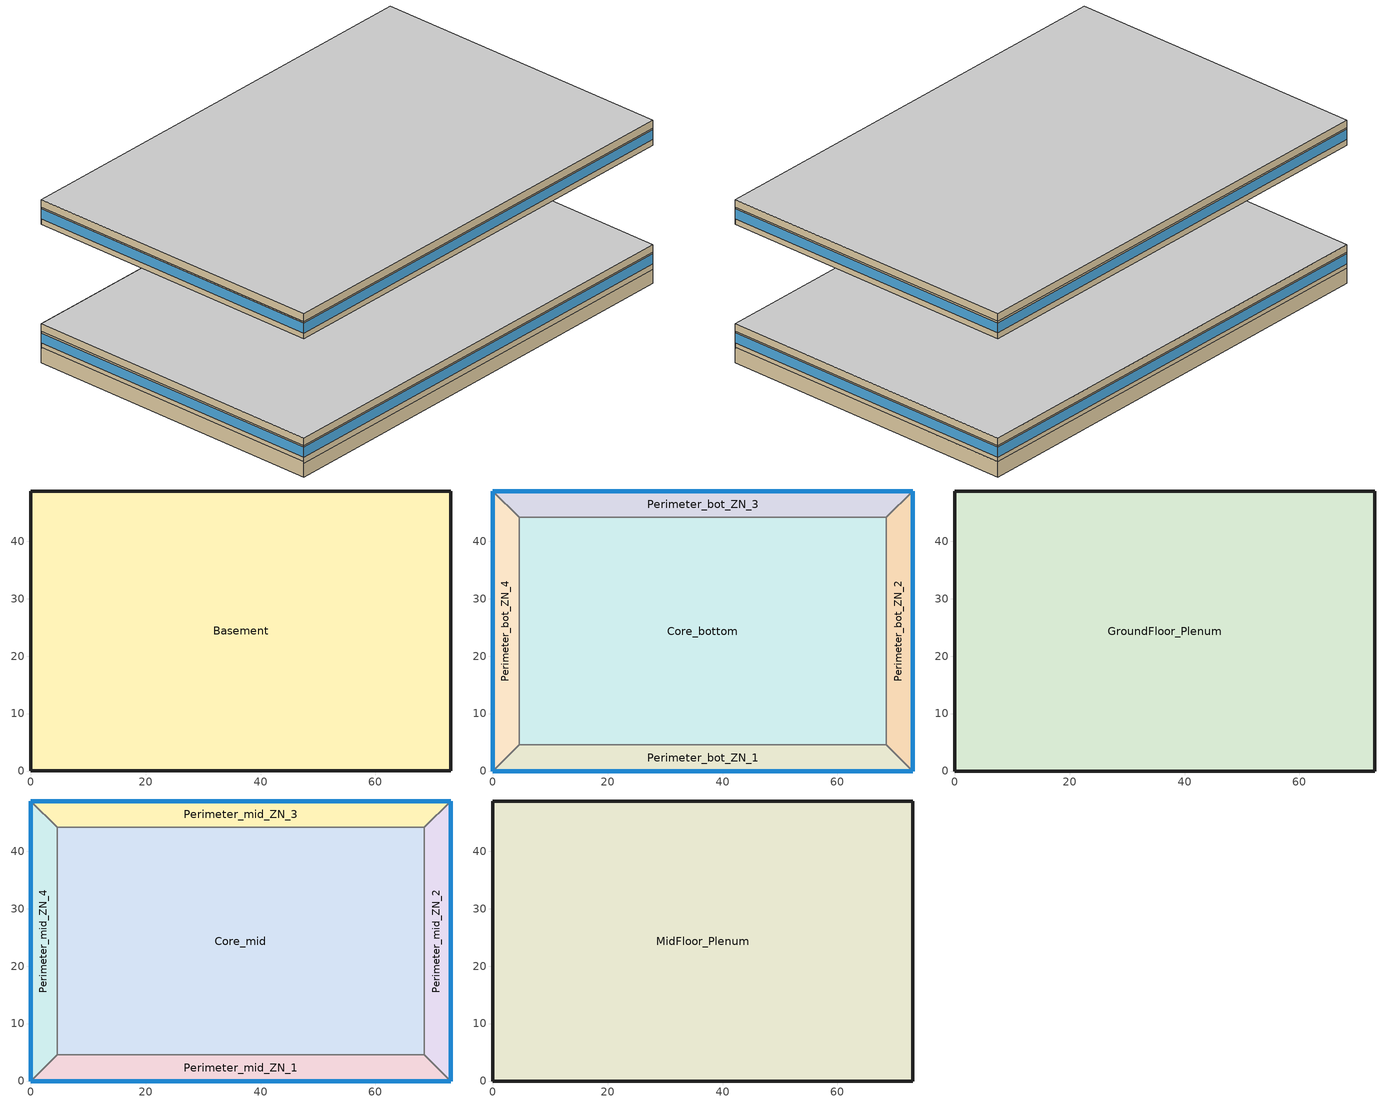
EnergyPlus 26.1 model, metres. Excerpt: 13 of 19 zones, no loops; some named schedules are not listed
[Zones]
Basement
 floor ground (Unheated - 4in Slab with Carpet_Ext-slab): 73.11,48.78 73.11,0.04 0,0.04 0,48.78 z-2.24
 wall ground (Unheated - 4in Slab with Carpet_Ext-slab): 73.11,0.04 73.11,48.78 0,48.78 0,0.04 73.11,0.04 z-2.24:0.2
Core_bottom
 floor to Basement (INT-FLOOR-TOPSIDE): 68.53,44.16 68.53,4.57 4.57,4.57 4.57,44.16 z0
 wall to Perimeter_bot_ZN_2 (Standard_Int-Wall): 68.53,4.57 68.53,44.16 z0:2.74
 wall to Perimeter_bot_ZN_3 (Standard_Int-Wall): 68.53,44.16 4.57,44.16 z0:2.74
 wall to Perimeter_bot_ZN_1 (Standard_Int-Wall): 4.57,4.57 68.53,4.57 z0:2.74
 wall to Perimeter_bot_ZN_4 (Standard_Int-Wall): 4.57,44.16 4.57,4.57 z0:2.74
Perimeter_bot_ZN_1
 floor to Basement (INT-FLOOR-TOPSIDE): 68.53,4.57 73.11,0 0,0 4.57,4.57 z0
 wall outside (Mass_R-7.6 ci_Ext-wall): 0,0 73.11,0 z0:2.74
 wall to Perimeter_bot_ZN_2 (Standard_Int-Wall): 73.11,0 68.53,4.57 z0:2.74
 wall to Perimeter_bot_ZN_4 (Standard_Int-Wall): 4.57,4.57 0,0 z0:2.74
 window (std_window_UValue_3.237_SHGC_0.39_VT_0.495): 0,0 73.11,0 z0.91:2.5
Perimeter_bot_ZN_2
 floor to Basement (INT-FLOOR-TOPSIDE): 68.53,44.16 73.11,48.74 73.11,0 68.53,4.57 z0
 wall outside (Mass_R-7.6 ci_Ext-wall): 73.11,0 73.11,48.74 z0:2.74
 wall to Perimeter_bot_ZN_3 (Standard_Int-Wall): 73.11,48.74 68.53,44.16 z0:2.74
 window (std_window_UValue_3.237_SHGC_0.39_VT_0.495_east): 73.11,0 73.11,48.74 z0.91:2.5
Perimeter_bot_ZN_3
 floor to Basement (INT-FLOOR-TOPSIDE): 4.57,44.16 0,48.74 73.11,48.74 68.53,44.16 z0
 wall outside (Mass_R-7.6 ci_Ext-wall): 73.11,48.74 0,48.74 z0:2.74
 wall to Perimeter_bot_ZN_4 (Standard_Int-Wall): 0,48.74 4.57,44.16 z0:2.74
 window (std_window_UValue_3.237_SHGC_0.49_VT_0.622): 73.11,48.74 0,48.74 z0.91:2.5
Perimeter_bot_ZN_4
 floor to Basement (INT-FLOOR-TOPSIDE): 4.57,4.57 0,0 0,48.74 4.57,44.16 z0
 wall outside (Mass_R-7.6 ci_Ext-wall): 0,48.74 0,0 z0:2.74
 window (std_window_UValue_3.237_SHGC_0.39_VT_0.495_west): 0,48.74 0,0 z0.91:2.5
GroundFloor_Plenum
 floor to Perimeter_bot_ZN_1 (DropCeiling): 4.57,4.57 68.53,4.57 73.11,0 0,0 z2.74
 floor to Perimeter_bot_ZN_2 (DropCeiling): 73.11,48.74 73.11,0 68.53,4.57 68.53,44.16 z2.74
 floor to Perimeter_bot_ZN_3 (DropCeiling): 68.53,44.16 4.57,44.16 0,48.74 73.11,48.74 z2.74
 floor to Perimeter_bot_ZN_4 (DropCeiling): 4.57,44.16 4.57,4.57 0,0 0,48.74 z2.74
 floor to Core_bottom (DropCeiling): 68.53,4.57 4.57,4.57 4.57,44.16 68.53,44.16 z2.74
 wall outside (Mass_R-7.6 ci_Ext-wall): 73.11,0 73.11,48.74 0,48.74 0,0 73.11,0 z2.74:3.96
 ceiling adiabatic (INT-FLOOR-UNDERSIDE): 73.11,0 73.11,48.74 0,48.74 0,0 z3.96
Core_mid
 floor adiabatic (INT-FLOOR-TOPSIDE): 68.53,44.16 68.53,4.57 4.57,4.57 4.57,44.16 z19.82
 wall to Perimeter_mid_ZN_2 (Standard_Int-Wall): 68.53,4.57 68.53,44.16 z19.82:22.56
 wall to Perimeter_mid_ZN_3 (Standard_Int-Wall): 68.53,44.16 4.57,44.16 z19.82:22.56
 wall to Perimeter_mid_ZN_1 (Standard_Int-Wall): 4.57,4.57 68.53,4.57 z19.82:22.56
 wall to Perimeter_mid_ZN_4 (Standard_Int-Wall): 4.57,44.16 4.57,4.57 z19.82:22.56
Perimeter_mid_ZN_1
 floor adiabatic (INT-FLOOR-TOPSIDE): 68.53,4.57 73.11,0 0,0 4.57,4.57 z19.82
 wall outside (Mass_R-7.6 ci_Ext-wall): 0,0 73.11,0 z19.82:22.56
 wall to Perimeter_mid_ZN_2 (Standard_Int-Wall): 73.11,0 68.53,4.57 z19.82:22.56
 wall to Perimeter_mid_ZN_4 (Standard_Int-Wall): 4.57,4.57 0,0 z19.82:22.56
 window (std_window_UValue_3.237_SHGC_0.39_VT_0.495): 0,0 73.11,0 z20.73:22.32
Perimeter_mid_ZN_2
 floor adiabatic (INT-FLOOR-TOPSIDE): 68.53,44.16 73.11,48.74 73.11,0 68.53,4.57 z19.82
 wall outside (Mass_R-7.6 ci_Ext-wall): 73.11,0 73.11,48.74 z19.82:22.56
 wall to Perimeter_mid_ZN_3 (Standard_Int-Wall): 73.11,48.74 68.53,44.16 z19.82:22.56
 window (std_window_UValue_3.237_SHGC_0.39_VT_0.495_east): 73.11,0 73.11,48.74 z20.73:22.32
Perimeter_mid_ZN_3
 floor adiabatic (INT-FLOOR-TOPSIDE): 4.57,44.16 0,48.74 73.11,48.74 68.53,44.16 z19.82
 wall outside (Mass_R-7.6 ci_Ext-wall): 73.11,48.74 0,48.74 z19.82:22.56
 wall to Perimeter_mid_ZN_4 (Standard_Int-Wall): 0,48.74 4.57,44.16 z19.82:22.56
 window (std_window_UValue_3.237_SHGC_0.49_VT_0.622): 73.11,48.74 0,48.74 z20.73:22.32
Perimeter_mid_ZN_4
 floor adiabatic (INT-FLOOR-TOPSIDE): 4.57,4.57 0,0 0,48.74 4.57,44.16 z19.82
 wall outside (Mass_R-7.6 ci_Ext-wall): 0,48.74 0,0 z19.82:22.56
 window (std_window_UValue_3.237_SHGC_0.39_VT_0.495_west): 0,48.74 0,0 z20.73:22.32
MidFloor_Plenum
 floor to Perimeter_mid_ZN_1 (DropCeiling): 73.11,0 0,0 4.57,4.57 68.53,4.57 z22.56
 floor to Perimeter_mid_ZN_2 (DropCeiling): 73.11,0 68.53,4.57 68.53,44.16 73.11,48.74 z22.56
 floor to Perimeter_mid_ZN_3 (DropCeiling): 0,48.74 73.11,48.74 68.53,44.16 4.57,44.16 z22.56
 floor to Perimeter_mid_ZN_4 (DropCeiling): 0,0 0,48.74 4.57,44.16 4.57,4.57 z22.56
 floor to Core_mid (DropCeiling): 68.53,4.57 4.57,4.57 4.57,44.16 68.53,44.16 z22.56
 wall outside (Mass_R-7.6 ci_Ext-wall): 73.11,0 73.11,48.74 0,48.74 0,0 73.11,0 z22.56:23.78
 ceiling adiabatic (INT-FLOOR-UNDERSIDE): 73.11,48.74 0,48.74 0,0 73.11,0 z23.78
[Building]
Benchmark Large Office New V1.1_3.1: Loads convergence tolerance value=0.04; Maximum number of warmup days=25; Minimum number of warmup days=6; North axis=0; Solar distribution=FullInteriorAndExterior; Temperature convergence tolerance value=0.2; Terrain=City
[Site:GroundTemperature:BuildingSurface]
19.96, 19.94, 19.99, 20.04, 20.09, 20.17, 20.21, 20.24, 20.23, 20.2, 20.17, 20.12
[Site:Location]
CHICAGO_IL_USA TMY2-94846: Elevation=190; Latitude=41.78; Longitude=-87.75; Time zone=-6
[Site:WaterMainsTemperature]
Annual average outdoor air temperature=9.69; Calculation method=Correlation; Maximum difference in monthly average outdoor air temperatures=28.1
[SizingPeriod:DesignDay] Barometric pressure=99063; Day of month=21; Daylight saving time indicator=No; Humidity condition type=WetBulb; Rain indicator=No; Snow indicator=No; Solar model indicator=ASHRAEClearSky
Name | Daily dry bulb temperature range | Day type | Maximum dry bulb temperature | Month | Sky clearness | Wetbulb or dewpoint at maximum dry bulb | Wind direction | Wind speed
CHICAGO Ann Clg .4% Condns DB=>MWB | 10.7 | SummerDesignDay | 33.2 | 7 | 1 | 23.8 | 230 | 5.3
CHICAGO Ann Htg 99.6% Condns DB | 0 | WinterDesignDay | -20.6 | 1 | 0 | -20.6 | 270 | 4.9
[Construction]
DropCeiling: Std AC02
INT-FLOOR-TOPSIDE: Std MAT-CC05 4  MW CONCRETE, Std CP02 CARPET PAD
INT-FLOOR-UNDERSIDE: Std CP02 CARPET PAD, Std MAT-CC05 4  MW CONCRETE
InteriorFurnishings: Std Wood 6inch
Mass_R-7.6 ci_Ext-wall: 1IN Stucco, 8IN Concrete HW, Wall Insulation [5], 1/2IN Gypsum
Standard_Int-Wall: GP01 1/2 GYPSUM, GP01 1/2 GYPSUM
Unheated - 4in Slab with Carpet_Ext-slab: MAT-CC05 4 HW CONCRETE, CP02 CARPET PAD
std_window_UValue_3.237_SHGC_0.39_VT_0.495; std_window_UValue_3.237_SHGC_0.39_VT_0.495_east; std_window_UValue_3.237_SHGC_0.39_VT_0.495_west: Theoretical Glass [66]
std_window_UValue_3.237_SHGC_0.49_VT_0.622: Theoretical Glass [67]
[Material] Thermal absorptance=0.9
Name | Conductivity | Density | Roughness | Solar absorptance | Specific heat | Thickness | Visible absorptance
1/2IN Gypsum | 0.16 | 784.9 | Smooth | 0.92 | 830 | 0.0127 | 0.92
1IN Stucco | 0.6918 | 1858 | Smooth | 0.92 | 837 | 0.0253 | 0.92
8IN Concrete HW | 1.7296 | 2243 | MediumRough | 0.65 | 837 | 0.2033 | 0.65
GP01 1/2 GYPSUM | 0.16 | 800 | Smooth | 0.7 | 1090 | 0.0127 | 0.5
MAT-CC05 4 HW CONCRETE | 1.311 | 2240 | Rough | 0.7 | 836.8 | 0.1016 | 0.7
Std AC02 | 0.057 | 288 | MediumSmooth | 0.7 | 1339 | 0.0127 | 0.2
Std MAT-CC05 4  MW CONCRETE | 0.858 | 1968 | Rough | 0.7 | 836.8 | 0.1 | 0.2
Std Wood 6inch | 0.12 | 540 | MediumSmooth | 0.7 | 1210 | 0.15 | 0.7
Wall Insulation [5] | 0.0432 | 91 | MediumRough | 0.5 | 837 | 0.0453 | 0.5
[Material:NoMass] Roughness=VeryRough; Solar absorptance=0.7; Thermal absorptance=0.9; Visible absorptance=0.8
Name | Thermal resistance
CP02 CARPET PAD | 0.2165
Std CP02 CARPET PAD | 0.21648
[WindowMaterial:Glazing] Back side infrared hemispherical emissivity=0.9; Conductivity=0.0199; Dirt correction factor for solar and visible transmittance=1; Front side infrared hemispherical emissivity=0.9; Infrared transmittance at normal incidence=0; Optical data type=SpectralAverage; Solar diffusing=No; Thickness=0.003
Name | Back side solar reflectance at normal incidence | Back side visible reflectance at normal incidence | Front side solar reflectance at normal incidence | Front side visible reflectance at normal incidence | Solar transmittance at normal incidence | Visible transmittance at normal incidence
Theoretical Glass [66] | 0.5668 | 0.455 | 0.5668 | 0.455 | 0.3832 | 0.495
Theoretical Glass [67] | 0.4674 | 0.3284 | 0.4674 | 0.3284 | 0.4826 | 0.6216
[ComponentCost:LineItem]
Name | Cost per area | Item | Line item type | Cost per each | Quantity
Drop Ceiling | 10 | DropCeiling | Construction
Infiltration:GroundFloor_Plenum |  | GroundFloor_Plenum | General | 1 | 0.0845
Infiltration:MidFloor_Plenum |  | MidFloor_Plenum | General | 1 | 0.8447
Interior Floor | 15 | INT-FLOOR-UNDERSIDE | Construction
Interior Furnishings | 1 | InteriorFurnishings | Construction
east:std_window_UValue_3.237_SHGC_0.39_VT_0.495_east | 215.97 | std_window_UValue_3.237_SHGC_0.39_VT_0.495_east | Construction
ext-slab:Unheated - 4in Slab with Carpet_Ext-slab | 24.86 | Unheated - 4in Slab with Carpet_Ext-slab | Construction
ext-walls:Mass_R-7.6 ci_Ext-wall | 42.9231 | Mass_R-7.6 ci_Ext-wall | Construction
int-walls:Standard_Int-Wall | 1 | Standard_Int-Wall | Construction
north:std_window_UValue_3.237_SHGC_0.49_VT_0.622 | 209.729 | std_window_UValue_3.237_SHGC_0.49_VT_0.622 | Construction
roofs:IEAD_R-15 ci_Roof | 34.3904 | IEAD_R-15 ci_Roof | Construction
south:std_window_UValue_3.237_SHGC_0.39_VT_0.495 | 215.97 | std_window_UValue_3.237_SHGC_0.39_VT_0.495 | Construction
west:std_window_UValue_3.237_SHGC_0.39_VT_0.495_west | 215.97 | std_window_UValue_3.237_SHGC_0.39_VT_0.495_west | Construction
[ElectricEquipment] Design level calculation method=EquipmentLevel; End use subcategory=General; Fraction latent=0; Fraction lost=0; Fraction radiant=0.5; Schedule=BLDG_EQUIP_SCH
Name | Design level | Zone or zonelist or space or spacelist
Basement_PlugMisc_Equip | 17245.4 | Basement
Core_bottom_PlugMisc_Equip | 20435.8 | Core_bottom
Core_mid_PlugMisc_Equip | 20435.8 | Core_mid
Perimeter_bot_ZN_1_PlugMisc_Equip | 2529.3 | Perimeter_bot_ZN_1
Perimeter_bot_ZN_2_PlugMisc_Equip | 1629.94 | Perimeter_bot_ZN_2
Perimeter_bot_ZN_3_PlugMisc_Equip | 2529.24 | Perimeter_bot_ZN_3
Perimeter_bot_ZN_4_PlugMisc_Equip | 1629.94 | Perimeter_bot_ZN_4
Perimeter_mid_ZN_1_PlugMisc_Equip | 2529.3 | Perimeter_mid_ZN_1
Perimeter_mid_ZN_2_PlugMisc_Equip | 1629.94 | Perimeter_mid_ZN_2
Perimeter_mid_ZN_3_PlugMisc_Equip | 2529.24 | Perimeter_mid_ZN_3
Perimeter_mid_ZN_4_PlugMisc_Equip | 1629.94 | Perimeter_mid_ZN_4
[Exterior:Lights]
Exterior Facade Lighting: Control option=AstronomicalClock; Design level=3997.5; End use subcategory=Exterior Facade Lighting; Schedule=ALWAYS_ON
[InternalMass] Construction=InteriorFurnishings
Name | Zone or zonelist | Surface area
Basement_InternalMass_1 | Basement | 7126.212
Core_bottom_InternalMass_1 | Core_bottom | 5064.65
Core_mid_InternalMass_1 | Core_mid | 5064.65
Perimeter_bot_ZN_1_InternalMass_1 | Perimeter_bot_ZN_1 | 626.8394
Perimeter_bot_ZN_2_InternalMass_1 | Perimeter_bot_ZN_2 | 403.9503
Perimeter_bot_ZN_3_InternalMass_1 | Perimeter_bot_ZN_3 | 626.8257
Perimeter_bot_ZN_4_InternalMass_1 | Perimeter_bot_ZN_4 | 403.9503
Perimeter_mid_ZN_1_InternalMass_1 | Perimeter_mid_ZN_1 | 626.8394
Perimeter_mid_ZN_2_InternalMass_1 | Perimeter_mid_ZN_2 | 403.9503
Perimeter_mid_ZN_3_InternalMass_1 | Perimeter_mid_ZN_3 | 626.8257
Perimeter_mid_ZN_4_InternalMass_1 | Perimeter_mid_ZN_4 | 403.9503
[Lights] Design level calculation method=LightingLevel; End use subcategory=General; Fraction radiant=0.7; Fraction replaceable=1; Fraction visible=0.2; Return air fraction=0; Return air fraction calculated from plenum temperature=No; Schedule=BLDG_LIGHT_SCH
Name | Lighting level | Zone or zonelist or space or spacelist
Basement_Lights | 38339 | Basement
Core_bottom_Lights | 27247.8 | Core_bottom
Core_mid_Lights | 27247.8 | Core_mid
Perimeter_bot_ZN_1_Lights | 3372.4 | Perimeter_bot_ZN_1
Perimeter_bot_ZN_2_Lights | 2173.25 | Perimeter_bot_ZN_2
Perimeter_bot_ZN_3_Lights | 3372.32 | Perimeter_bot_ZN_3
Perimeter_bot_ZN_4_Lights | 2173.25 | Perimeter_bot_ZN_4
Perimeter_mid_ZN_1_Lights | 3372.4 | Perimeter_mid_ZN_1
Perimeter_mid_ZN_2_Lights | 2173.25 | Perimeter_mid_ZN_2
Perimeter_mid_ZN_3_Lights | 3372.32 | Perimeter_mid_ZN_3
Perimeter_mid_ZN_4_Lights | 2173.25 | Perimeter_mid_ZN_4
[People] Activity level schedule=ACTIVITY_SCH; Air velocity schedule=AIR_VELO_SCH; Carbon dioxide generation rate=3.82e-08; Clothing insulation calculation method=ClothingInsulationSchedule; Clothing insulation schedule=CLOTHING_SCH; Enable ashrae 55 comfort warnings=No; Fraction radiant=0.3; Mean radiant temperature calculation type=EnclosureAveraged; Number of people calculation method=People; Number of people schedule=BLDG_OCC_SCH; Sensible heat fraction=Autocalculate; Thermal comfort model 1 type=Fanger; Work efficiency schedule=WORK_EFF_SCH
Name | Number of people | Zone or zonelist or space or spacelist
Basement | 95.8476 | Basement
Core_bottom | 136.239 | Core_bottom
Core_mid | 136.239 | Core_mid
Perimeter_bot_ZN_1 | 16.862 | Perimeter_bot_ZN_1
Perimeter_bot_ZN_2 | 10.8663 | Perimeter_bot_ZN_2
Perimeter_bot_ZN_3 | 16.8616 | Perimeter_bot_ZN_3
Perimeter_bot_ZN_4 | 10.8663 | Perimeter_bot_ZN_4
Perimeter_mid_ZN_1 | 16.862 | Perimeter_mid_ZN_1
Perimeter_mid_ZN_2 | 10.8663 | Perimeter_mid_ZN_2
Perimeter_mid_ZN_3 | 16.8616 | Perimeter_mid_ZN_3
Perimeter_mid_ZN_4 | 10.8663 | Perimeter_mid_ZN_4
[PythonPlugin:Instance] Python module=PythonPluginDemandManager_LargeOffice; Run during warmup days=Yes
Name | Plugin class
Coolsys1Schedsetpoint | Coolsys1Schedsetpoint
DetermineCurrentDemandManageState | DetermineCurrentDemandManageState
DispatchDemandControlsByState | DispatchDemandControlsByState
Heatsys1Schedsetpoint | Heatsys1Schedsetpoint
Shwsys1Schedsetpoint | Shwsys1Schedsetpoint
Vav1Mixedairmanagers | Vav1Mixedairmanagers
Vav1Nightcyclemgr | Vav1Nightcyclemgr
Vav1Schedsetpoint | Vav1Schedsetpoint
Vav2Mixedairmanagers | Vav2Mixedairmanagers
Vav2Nightcyclemgr | Vav2Nightcyclemgr
Vav2Schedsetpoint | Vav2Schedsetpoint
Vav3Mixedairmanagers | Vav3Mixedairmanagers
Vav3Nightcyclemgr | Vav3Nightcyclemgr
Vav3Schedsetpoint | Vav3Schedsetpoint
Vav5Mixedairmanagers | Vav5Mixedairmanagers
Vav5Nightcyclemgr | Vav5Nightcyclemgr
Vav5Schedsetpoint | Vav5Schedsetpoint
[PythonPlugin:TrendVariable]
Name | Name of a python plugin variable | Number of timesteps to be logged
Demand_Mgr_State_Trend | argDmndMngrState | 48
FacilityElectTrend | CurntFacilityElectDemand | 144
[PythonPlugin:Variables]
Python Globals: Variable name 1=argTargetDemand; Variable name 2=argCrntDmnd; Variable name 3=argTrendDirection; Variable name 4=argDmndMngrState; Variable name 5=CURNTFACILITYELECTDEMAND
[UtilityCost:Charge:Simple]
Name | Category variable | Cost per unit value or variable | Season | Source variable | Tariff | Utility cost charge simple
UtilityCost:Charge:Simple 1 | EnergyCharges | 0.0956 | Summer | PeakEnergy | PSEG_LPL_LargePowLit750kw | SummerBasicPeakCharge
UtilityCost:Charge:Simple 2 | EnergyCharges | 0.0373 | Summer | OffPeakEnergy | PSEG_LPL_LargePowLit750kw | SummerBasicOFfPeakCharge
UtilityCost:Charge:Simple 3 | EnergyCharges | 0.0651 | Winter | PeakEnergy | PSEG_LPL_LargePowLit750kw | WinterBasicPeakCharge
UtilityCost:Charge:Simple 4 | EnergyCharges | 0.0391 | Winter | OffPeakEnergy | PSEG_LPL_LargePowLit750kw | WinterBasicOFfPeakCharge
UtilityCost:Charge:Simple 5 | EnergyCharges | 0.0021 | Annual | totalEnergy | PSEG_LPL_LargePowLit750kw | DistributionCharge
UtilityCost:Charge:Simple 6 | DemandCharges | 3.0144 | Annual | totalDemand | PSEG_LPL_LargePowLit750kw | DistributionDemandCharge
UtilityCost:Charge:Simple 7 | DemandCharges | 7.1715 | Summer | totalDemand | PSEG_LPL_LargePowLit750kw | SummerDistributionDemandCharge
UtilityCost:Charge:Simple 8 | DemandCharges | 0.516 | Winter | totalDemand | PSEG_LPL_LargePowLit750kw | WinterDistributionDemandCharge
UtilityCost:Charge:Simple 9 | DemandCharges | 1.068 | Summer | totalDemand | PSEG_LPL_LargePowLit750kw | SummerGenerationDemandCharge
UtilityCost:Charge:Simple 10 | DemandCharges | 1.5729 | Annual | totalDemand | PSEG_LPL_LargePowLit750kw | TransmissionDemandCharge
UtilityCost:Charge:Simple 11 | Taxes | 0.08 | Summer | SubTotal | PSEG_LPL_LargePowLit750kw | taxofEightPercent
UtilityCost:Charge:Simple 12 | EnergyCharges | 0.0907 | Summer | PeakEnergy | PSEG_LPL_LargePowerLight | SummerBasicPeakCharge
UtilityCost:Charge:Simple 13 | EnergyCharges | 0.0323 | Summer | OffPeakEnergy | PSEG_LPL_LargePowerLight | SummerBasicOFfPeakCharge
UtilityCost:Charge:Simple 14 | EnergyCharges | 0.0601 | Winter | PeakEnergy | PSEG_LPL_LargePowerLight | WinterBasicPeakCharge
UtilityCost:Charge:Simple 15 | EnergyCharges | 0.0341 | Winter | OffPeakEnergy | PSEG_LPL_LargePowerLight | WinterBasicOFfPeakCharge
UtilityCost:Charge:Simple 16 | EnergyCharges | 0.0021 | Annual | totalEnergy | PSEG_LPL_LargePowerLight | DistributionCharge
UtilityCost:Charge:Simple 17 | DemandCharges | 3.0144 | Annual | totalDemand | PSEG_LPL_LargePowerLight | DistributionDemandCharge
UtilityCost:Charge:Simple 18 | DemandCharges | 7.1715 | Summer | totalDemand | PSEG_LPL_LargePowerLight | SummerDistributionDemandCharge
UtilityCost:Charge:Simple 19 | DemandCharges | 0.516 | Winter | totalDemand | PSEG_LPL_LargePowerLight | WinterDistributionDemandCharge
UtilityCost:Charge:Simple 20 | DemandCharges | 1.068 | Summer | totalDemand | PSEG_LPL_LargePowerLight | SummerGenerationDemandCharge
UtilityCost:Charge:Simple 21 | DemandCharges | 1.5729 | Annual | totalDemand | PSEG_LPL_LargePowerLight | TransmissionDemandCharge
[Zone] Ceiling height=-9999; Floor area=Autocalculate; Type=1
Name | Multiplier | Part of total floor area | Volume
Basement | 1 | Yes | 8690.42
Core_bottom | 1 | Yes | 6948.69
Core_mid | 10 | Yes | 6948.69
GroundFloor_Plenum | 1 | No | 4344.14
MidFloor_Plenum | 10 | No | 4344.14
Perimeter_bot_ZN_1 | 1 | Yes | 860.0236
Perimeter_bot_ZN_2; Perimeter_bot_ZN_4 | 1 | Yes | 554.2198
Perimeter_bot_ZN_3 | 1 | Yes | 860.0048
Perimeter_mid_ZN_1 | 10 | Yes | 860.0236
Perimeter_mid_ZN_2; Perimeter_mid_ZN_4 | 10 | Yes | 554.2198
Perimeter_mid_ZN_3 | 10 | Yes | 860.0048
[ZoneInfiltration:DesignFlowRate] Constant term coefficient=1; Design flow rate calculation method=Flow/Zone; Temperature term coefficient=0; Velocity squared term coefficient=0; Velocity term coefficient=0
Name | Design flow rate | Schedule | Zone or zonelist or space or spacelist
GroundFloor_Plenum_Infiltration | 0.0845 | ALWAYS_ON | GroundFloor_Plenum
MidFloor_Plenum_Infiltration | 0.0845 | ALWAYS_ON | MidFloor_Plenum
Perimeter_bot_ZN_1_Infiltration | 0.0597 | INFIL_QUARTER_ON_SCH | Perimeter_bot_ZN_1
Perimeter_bot_ZN_2_Infiltration | 0.04 | INFIL_QUARTER_ON_SCH | Perimeter_bot_ZN_2
Perimeter_bot_ZN_3_Infiltration | 0.0597 | INFIL_QUARTER_ON_SCH | Perimeter_bot_ZN_3
Perimeter_bot_ZN_4_Infiltration | 0.04 | INFIL_QUARTER_ON_SCH | Perimeter_bot_ZN_4
Perimeter_mid_ZN_1_Infiltration | 0.0597 | INFIL_QUARTER_ON_SCH | Perimeter_mid_ZN_1
Perimeter_mid_ZN_2_Infiltration | 0.04 | INFIL_QUARTER_ON_SCH | Perimeter_mid_ZN_2
Perimeter_mid_ZN_3_Infiltration | 0.0597 | INFIL_QUARTER_ON_SCH | Perimeter_mid_ZN_3
Perimeter_mid_ZN_4_Infiltration | 0.04 | INFIL_QUARTER_ON_SCH | Perimeter_mid_ZN_4
